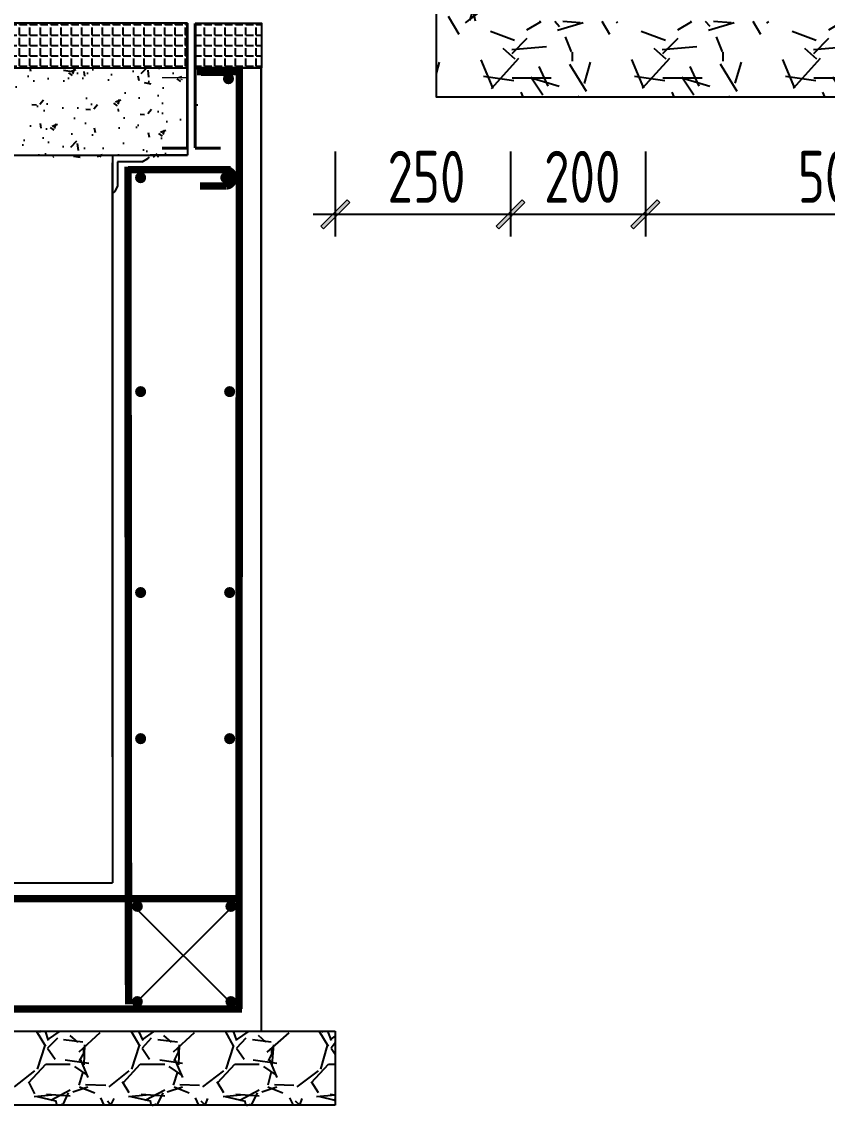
# Model space of a CAD drawing. Extents: x 2969 to 3809, y -1283 to -33.
# Drawn here: x 3582.5 to 3636.8, y -539.2 to -466.2 of the extents above; entities that cross this region are included whole.
import ezdxf
from ezdxf.enums import TextEntityAlignment as Align

# ---------------------------------------------------------------- set-up
doc = ezdxf.new("R2010")
doc.units = 0
doc.header["$LTSCALE"] = 10
for name, color, linetype in [('图层 1', 7, 'Continuous'), ('填充', 8, 'Continuous'), ('尺寸标注', 1, 'Continuous'), ('轮廓', 7, 'Continuous'), ('钢筋', 4, 'Continuous')]:
    doc.layers.add(name, color=color, linetype=linetype)
doc.styles.add('GJ', font='tssdeng.shx', dxfattribs={"width": 0.75, "bigfont": 'hztxt.shx'})

# ---------------------------------------------------------------- blocks, each defined once
blk = doc.blocks.new('K-建筑标记')
at = {"lineweight": 5}
blk.add_hatch(color=256, dxfattribs=at).paths.add_polyline_path([(0.972, 0.795), (0.795, 0.972), (-0.972, -0.795), (-0.795, -0.972)])
blk.add_lwpolyline([(-0.795, -0.972), (-0.972, -0.795), (0.795, 0.972), (0.972, 0.795)], close=True, dxfattribs=at)
blk.add_lwpolyline([(0.088, -0.088), (-0.088, 0.088)], dxfattribs=at)

msp = doc.modelspace()

# ---------------------------------------------------------------- hatches: boundary and pattern name
at = {"layer": '填充'}
h = msp.add_hatch(dxfattribs=at)
h.set_pattern_fill('GRAVEL', color=256, scale=0.4, style=0)
h.set_pattern_definition([(228.0128, (-231445.0607, -63903.48225), (-81.2800690636, -91.440112358), [1.366884, -135.322]), (184.9697, (-231445.97514, -63904.49825), (121.9201972247, 10.15992830155), [2.34562, -232.216]), (132.5104, (-231448.31194, -63904.70145), (101.5999260733, -111.7601091698), [1.653928, -163.7388]), (267.2737, (-231452.27434, -63907.24145), (10.1599558833, 203.1999346135), [2.13602, -211.4656]), (292.8337, (-231452.37594, -63909.37505), (-50.800144222, 121.9200693202), [2.094536, -207.3592]), (357.2737, (-231451.56314, -63911.30545), (-203.1999346135, 10.1599558833), [2.13602, -211.4656]), (37.6942, (-231449.42954, -63911.40705), (-132.08008344496, -101.59990942794), [2.824776, -279.6524]), (72.2553, (-231447.19434, -63909.67985), (71.12014226187, 223.52006482415), [2.66688, -264.0212]), (121.4296, (-231446.38154, -63907.13985), (-81.2800209411, 132.0798446399), [2.143252, -212.182]), (175.2364, (-231447.4991, -63905.31105), (111.7599122122, -10.159904651), [2.446852, -119.8956]), (222.3974, (-231449.93754, -63905.10785), (-121.92000366896, -111.75985460255), [3.164312, -313.2672]), (138.8141, (-231442.2159, -63907.343), (-71.119954697, 60.9599062285), [1.08002, -106.9224]), (171.4692, (-231443.02874, -63906.63185), (132.0797983824, -20.3200512002), [2.054728, -203.4184]), (225, (-231445.061, -63906.327), (-2e-15, -10.15999307), [1.436836, -12.93156]), (203.1986, (-231445.772, -63905.1078), (50.800171302, 20.320089097), [0.773764, -76.6024]), (291.8014, (-231446.4831, -63905.4126), (-10.160007128, 30.480019635), [1.094264, -53.6192]), (30.9638, (-231446.0767, -63906.4286), (30.479967819, 20.320015835), [1.77728, -57.4652]), (161.5651, (-231444.5527, -63905.5142), (20.320009273, -10.15998489), [1.285148, -30.8436]), (16.3895, (-231452.37594, -63905.41265), (101.6000560559, 30.4799365999), [1.800352, -178.2352]), (70.3462, (-231450.64874, -63904.90465), (-40.6398867547, -111.7598419542), [1.510396, -149.5288]), (293.1986, (-231444.5527, -63903.4822), (-20.320089097, 50.800171302), [1.54752, -75.8288]), (343.6105, (-231443.94314, -63904.90465), (-101.6000560559, 30.4799365999), [1.800352, -178.2352]), (339.444, (-231452.3759, -63911.7118), (-50.800063057, 20.319975344), [1.73614, -85.0708]), (294.7751, (-231450.7503, -63912.32145), (-50.7998816145, 111.7599481046), [1.454688, -144.0144]), (66.8014, (-231444.4511, -63913.6422), (20.320089097, 50.800171302), [1.54752, -75.8288]), (17.354, (-231443.84154, -63912.21985), (-132.0800071274, -40.6399387024), [1.703132, -168.6096]), (69.444, (-231449.4295, -63913.6422), (-20.319975344, -50.800063057), [0.868072, -85.9392]), (101.3099, (-231445.0607, -63913.6422), (-10.159949852, 40.639869844), [0.51806, -51.288]), (165.9638, (-231445.1623, -63913.1342), (30.48002142, -10.159982416), [2.094536, -39.7962]), (186.009, (-231447.19434, -63912.62625), (101.5998501777, 10.1599762742), [1.941068, -192.1656]), (303.6901, (-231446.0767, -63907.343), (-10.160003485, 20.319980397), [1.465296, -35.16712]), (353.1572, (-231445.26394, -63908.56225), (172.7200714266, -20.3200910066), [2.558228, -253.264]), (60.9454, (-231442.7239, -63908.867), (-40.6399054633, -71.1198304433), [1.046032, -103.5576]), (90, (-231442.216, -63907.953), (-10.16, 10.16), [0.6096, -9.5504]), (120.2564, (-231447.3975, -63912.32145), (40.6399138673, -71.11996413), [1.411468, -139.7356]), (48.0128, (-231448.1087, -63911.10225), (81.2800690636, 91.440112358), [2.733772, -133.9552]), (0, (-231446.28, -63909.07), (10.16, 10.16), [2.6416, -7.5184]), (325.3048, (-231443.63834, -63909.07025), (-101.5998239638, 71.120006762), [1.60644, -159.0372]), (254.0546, (-231442.3175, -63909.9846), (-10.160025919, -40.640096813), [1.479316, -72.4868]), (207.646, (-231442.72394, -63911.40705), (-193.0399321961, -101.6000638989), [2.40858, -238.45]), (175.4261, (-231444.85754, -63912.52465), (-132.080030419, 10.1599508449), [2.548116, -252.2632]), (175.4261, (-231444.85754, -63912.52465), (-132.080030419, 10.1599508449), [2.548116, -252.2632])])
h.paths.add_polyline_path([(3664.029, -454.975), (3658.574, -454.975), (3658.574, -466.174), (3615.439, -466.174), (3615.439, -453.437), (3608.658, -446.656), (3601.587, -446.656), (3610.426, -455.495), (3610.426, -471.257), (3663.509, -471.257), (3663.509, -455.495)])
h.paths.add_polyline_path([(3664.458, -447.475), (3671.529, -447.475), (3672.348, -446.656), (3665.277, -446.656)])
h = msp.add_hatch(dxfattribs=at)
h.set_pattern_fill('ANGLE', color=256, scale=0.1, style=0)
h.set_pattern_definition([(0, (-231069.6151, -64909.9971), (0, 0.6985), [0.508, -0.1905]), (90, (-231069.6151, -64909.9971), (-0.6985, 4e-17), [0.508, -0.1905])])
h.paths.add_polyline_path([(3593.677, -469.305), (3593.677, -466.297), (3591.183, -466.297), (3568.903, -466.297), (3568.903, -469.305)])
h = msp.add_hatch(dxfattribs=at)
h.set_pattern_fill('ANGLE', color=256, scale=0.1, style=0)
h.set_pattern_definition([(0, (-231069.7467, -64909.9971), (0, 0.6985), [0.508, -0.1905]), (90, (-231069.7467, -64909.9971), (-0.6985, 4e-17), [0.508, -0.1905])])
h.paths.add_polyline_path([(3598.666, -469.305), (3598.666, -466.297), (3594.202, -466.297), (3594.202, -469.305)])
h = msp.add_hatch(dxfattribs=at)
h.set_pattern_fill('AR-CONC', color=256, scale=0.02, style=0)
h.set_pattern_definition([(50, (-231069.615, -64909.997), (3.64369338, -0.31878171), [0.381, -4.191]), (355, (-231069.615, -64909.997), (-0.70485652, 3.82113286), [0.3048, -3.3528]), (100.451, (-231069.3114, -64910.0236), (2.938850033, 3.502333756), [0.3238, -3.5618]), (46.1842, (-231069.615, -64908.981), (5.42158082, -0.84084656), [0.5715, -6.2865]), (96.6356, (-231069.1633, -64909.051), (4.74808469, 4.94851112), [0.4857, -5.3427]), (351.184, (-231069.615, -64908.981), (4.74809212, 4.94850236), [0.4572, -5.0292]), (21, (-231069.107, -64909.235), (3.032297597, -2.04531037), [0.381, -4.191]), (326, (-231069.107, -64909.235), (1.236040567, 3.68375932), [0.3048, -3.3528]), (71.4514, (-231068.8544, -64909.4055), (4.268329815, 1.638457154), [0.3238, -3.5618]), (37.5, (-231069.6151, -64909.9971), (0.061772065, 1.6911007775), [0, -3.31216, 0, -3.4036, 0, -3.3655]), (7.5, (-231069.615, -64909.997), (1.33639325, 2.003611496), [0, -1.94056, 0, -3.23596, 0, -1.2827]), (327.5, (-231070.7479, -64909.9971), (2.711811903, -0.11457488), [0, -1.27, 0, -3.9624, 0, -5.2578]), (317.5, (-231071.256, -64909.997), (2.962583628, 0.50852982), [0, -1.651, 0, -2.63144, 0, -3.7338])])
h.paths.add_polyline_path([(3593.297, -469.305), (3568.772, -469.305), (3568.772, -475.311), (3593.297, -475.311)])
at = {"layer": '钢筋'}
for points in [[(3596.822, -470.028, -1), (3596.074, -470.028, -1)], [(3590.904, -476.693, -1), (3590.155, -476.693, -1)], [(3596.639, -476.693, -1), (3595.89, -476.693, -1)], [(3590.905, -491.104, -1), (3590.157, -491.104, -1)], [(3596.9, -491.104, -1), (3596.152, -491.104, -1)], [(3590.905, -504.637, -1), (3590.157, -504.637, -1)], [(3596.9, -504.637, -1), (3596.152, -504.637, -1)], [(3590.905, -514.478, -1), (3590.157, -514.478, -1)], [(3596.9, -514.478, -1), (3596.152, -514.478, -1)], [(3589.934, -525.774, 1), (3590.682, -525.774, 1)], [(3596.239, -525.774, 1), (3596.988, -525.774, 1)], [(3589.934, -532.189, 1), (3590.682, -532.189, 1)], [(3596.239, -532.189, 1), (3596.988, -532.189, 1)]]:
    msp.add_hatch(color=256, dxfattribs=at).paths.add_polyline_path(points)

# ---------------------------------------------------------------- linework, layer by layer
at = {"layer": '图层 1', "color": 1}
for points, const_width in [([(3593.677, -466.297), (3593.677, -474.703)], 0.2), ([(3594.202, -466.297), (3594.202, -474.703)], 0.2), ([(3591.959, -469.951), (3593.677, -469.951)], 0.1), ([(3591.959, -474.703), (3593.677, -474.703)], 0.2), ([(3594.202, -474.703), (3595.921, -474.703)], 0.2)]:
    msp.add_lwpolyline(points, dxfattribs=dict(at, const_width=const_width))
at = {"layer": '填充'}
for points in [[(3584.144, -535.207), (3583.518, -534.184)], [(3583.803, -534.184), (3583.692, -534.248)], [(3584.091, -534.184), (3584.312, -534.809)], [(3584.258, -534.756), (3585.109, -534.184)], [(3590.51, -535.207), (3589.883, -534.184)], [(3590.115, -534.184), (3590.058, -534.248)], [(3590.392, -534.184), (3590.677, -534.809)], [(3590.624, -534.756), (3591.474, -534.184)], [(3596.811, -535.207), (3596.249, -534.184)], [(3596.48, -534.184), (3596.412, -534.248)], [(3596.758, -534.184), (3596.989, -534.809)], [(3596.989, -534.756), (3597.84, -534.184)], [(3603.177, -535.207), (3602.557, -534.184)], [(3602.835, -534.184), (3602.725, -534.248)], [(3603.123, -534.184), (3603.355, -534.809)], [(3584.942, -534.646), (3584.258, -535.32)], [(3586.647, -534.923), (3585.34, -534.756)], [(3586.305, -534.923), (3585.796, -534.468)], [(3587.779, -534.301), (3586.362, -535.604)], [(3591.243, -534.646), (3590.624, -535.32)], [(3593.013, -534.923), (3591.698, -534.756)], [(3592.614, -534.923), (3592.097, -534.468)], [(3594.145, -534.301), (3592.724, -535.604)], [(3597.608, -534.646), (3596.989, -535.32)], [(3599.314, -534.923), (3598.064, -534.756)], [(3598.972, -534.923), (3598.463, -534.468)], [(3600.511, -534.301), (3599.037, -535.604)], [(3603.291, -534.756), (3603.633, -534.524)], [(3603.633, -534.976), (3603.355, -535.32)], [(3583.582, -536.742), (3584.091, -535.154)], [(3584.258, -535.32), (3584.767, -536.06)], [(3586.415, -536.169), (3586.757, -535.604)], [(3586.757, -535.097), (3586.704, -536.457)], [(3586.704, -535.661), (3586.704, -535.32)], [(3589.937, -536.742), (3590.457, -535.154)], [(3590.624, -535.32), (3591.133, -536.06)], [(3592.781, -536.169), (3593.07, -535.604)], [(3593.123, -535.097), (3593.07, -536.457)], [(3593.07, -535.661), (3593.07, -535.32)], [(3596.302, -536.742), (3596.811, -535.154)], [(3596.989, -535.32), (3597.498, -536.06)], [(3599.147, -536.169), (3599.424, -535.604)], [(3599.489, -535.097), (3599.371, -536.457)], [(3599.371, -535.661), (3599.371, -535.32)], [(3602.668, -536.742), (3603.123, -535.154)], [(3603.355, -535.32), (3603.633, -535.718)], [(3583.005, -537.647), (3584.144, -536.4)], [(3584.144, -536.4), (3585.796, -536.4)], [(3585.451, -536.113), (3587.046, -536.344)], [(3586.472, -536.113), (3586.981, -537.306)], [(3589.371, -537.647), (3590.51, -536.4)], [(3590.51, -536.4), (3592.162, -536.4)], [(3591.816, -536.113), (3593.347, -536.344)], [(3592.838, -536.113), (3593.347, -537.306)], [(3595.736, -537.647), (3596.875, -536.4)], [(3596.875, -536.4), (3598.516, -536.4)], [(3598.117, -536.113), (3599.713, -536.344)], [(3599.204, -536.113), (3599.713, -537.306)], [(3602.048, -537.647), (3603.177, -536.4)], [(3603.177, -536.4), (3603.633, -536.4)], [(3582.044, -537.928), (3583.404, -536.855)], [(3586.073, -536.567), (3586.924, -537.14)], [(3586.647, -536.909), (3586.362, -537.814)], [(3588.41, -537.928), (3589.77, -536.855)], [(3592.439, -536.567), (3593.29, -537.14)], [(3593.013, -536.909), (3592.724, -537.814)], [(3594.711, -537.928), (3596.135, -536.855)], [(3598.805, -536.567), (3599.656, -537.14)], [(3599.314, -536.909), (3599.09, -537.814)], [(3601.077, -537.928), (3602.5, -536.855)], [(3583.404, -538.39), (3583.005, -537.594)], [(3586.814, -537.761), (3588.178, -537.814)], [(3589.77, -538.325), (3589.318, -537.594)], [(3593.18, -537.761), (3594.487, -537.814)], [(3596.135, -538.325), (3595.683, -537.594)], [(3599.546, -537.761), (3600.852, -537.814)], [(3602.5, -538.325), (3602.048, -537.594)], [(3584.543, -538.5), (3583.351, -538.61)], [(3584.824, -538.898), (3583.582, -538.61)], [(3585.796, -538.557), (3584.201, -538.443)], [(3585.796, -538.557), (3584.201, -538.443)], [(3585.796, -538.159), (3584.49, -538.841)], [(3585.287, -539.174), (3585.675, -538.325)], [(3585.963, -538.269), (3586.981, -537.928)], [(3586.415, -537.928), (3587.445, -538.325)], [(3590.909, -538.5), (3589.716, -538.61)], [(3591.19, -538.898), (3589.883, -538.61)], [(3592.162, -538.557), (3590.567, -538.443)], [(3592.162, -538.557), (3590.567, -538.443)], [(3592.162, -538.159), (3590.844, -538.841)], [(3591.641, -539.174), (3592.04, -538.325)], [(3592.329, -538.269), (3593.347, -537.928)], [(3592.781, -537.928), (3593.799, -538.325)], [(3597.267, -538.5), (3596.082, -538.61)], [(3597.498, -538.898), (3596.249, -538.61)], [(3598.516, -538.557), (3596.932, -538.443)], [(3598.516, -538.557), (3596.932, -538.443)], [(3598.516, -538.159), (3597.21, -538.841)], [(3598.007, -539.174), (3598.406, -538.325)], [(3598.695, -538.269), (3599.713, -537.928)], [(3599.09, -537.928), (3600.112, -538.325)], [(3603.633, -538.5), (3602.383, -538.61)], [(3603.633, -538.841), (3602.611, -538.61)], [(3603.633, -538.5), (3603.291, -538.443)], [(3603.633, -538.5), (3603.291, -538.443)], [(3584.889, -539.117), (3584.824, -538.841)], [(3584.999, -539.174), (3584.942, -539.174)], [(3585.166, -539.065), (3585.219, -539.174)], [(3587.832, -538.667), (3588.064, -539.174)], [(3588.52, -539.174), (3588.296, -538.898)], [(3588.52, -539.174), (3588.752, -538.72)], [(3591.243, -539.117), (3591.19, -538.841)], [(3591.307, -539.174), (3591.364, -539.174)], [(3591.474, -539.065), (3591.585, -539.174)], [(3594.198, -538.667), (3594.43, -539.174)], [(3594.886, -539.174), (3594.597, -538.898)], [(3594.886, -539.174), (3595.053, -538.72)], [(3597.608, -539.117), (3597.551, -538.841)], [(3597.665, -539.174), (3597.719, -539.174)], [(3597.84, -539.065), (3597.897, -539.174)], [(3600.564, -538.667), (3600.795, -539.174)], [(3601.251, -539.174), (3600.963, -538.898)], [(3601.251, -539.174), (3601.418, -538.72)], [(3603.633, -538.777), (3603.522, -538.841)]]:
    msp.add_lwpolyline(points, dxfattribs=at)
at = {"layer": '尺寸标注'}
for points in [[(3603.643, -474.933), (3603.643, -480.656)], [(3615.439, -474.933), (3615.439, -480.656)], [(3624.526, -474.933), (3624.526, -480.656)], [(3602.143, -479.156), (3658.503, -479.156), (3671.792, -479.156)]]:
    msp.add_lwpolyline(points, dxfattribs=at)
at = {"layer": '轮廓'}
for points in [[(3586.727, -446.625), (3601.587, -446.625), (3610.426, -455.495), (3610.426, -471.257), (3663.509, -471.257), (3663.509, -455.495), (3664.029, -454.975)], [(3591.183, -466.297), (3568.903, -466.297)], [(3593.677, -466.297), (3591.183, -466.297)], [(3593.677, -466.297), (3593.677, -475.181)], [(3594.202, -466.297), (3598.666, -466.297), (3598.666, -469.305), (3594.202, -469.305)], [(3568.903, -469.305), (3593.677, -469.305)], [(3594.145, -469.305), (3594.198, -469.305)], [(3598.638, -469.305), (3594.145, -469.305)], [(3594.145, -469.305), (3598.638, -469.305)], [(3598.638, -530.724), (3598.638, -469.171)], [(3598.638, -469.171), (3598.638, -534.184)], [(3598.638, -469.305), (3598.695, -469.305)], [(3594.255, -471.778), (3594.255, -469.337)], [(3594.255, -469.337), (3596.701, -469.337)], [(3596.249, -469.792), (3594.597, -469.792)], [(3596.249, -469.792), (3596.644, -469.568)], [(3596.644, -469.568), (3596.701, -469.458)], [(3596.701, -469.458), (3596.701, -469.337)], [(3594.255, -471.778), (3594.377, -471.778)], [(3568.903, -475.181), (3593.677, -475.181)], [(3588.63, -475.181), (3588.63, -524.198)], [(3588.63, -515.691), (3588.63, -475.7)], [(3590.624, -475.632), (3588.972, -475.632)], [(3588.972, -475.632), (3588.972, -477.28)], [(3590.624, -475.632), (3591.022, -475.412)], [(3591.022, -475.412), (3591.133, -475.302)], [(3593.677, -475.181), (3591.183, -475.181)], [(3593.677, -475.181), (3591.447, -475.181)], [(3588.809, -477.621), (3588.972, -477.28)], [(3588.63, -477.678), (3588.752, -477.678)], [(3588.752, -477.678), (3588.809, -477.621)], [(3443.065, -524.198), (3588.63, -524.198)], [(3428.062, -534.184), (3603.633, -534.184)], [(3603.633, -534.184), (3603.633, -539.174)], [(3603.633, -539.174), (3428.062, -539.174)]]:
    msp.add_lwpolyline(points, dxfattribs=at)
at = {"layer": '轮廓', "color": 3}
msp.add_lwpolyline([(3603.633, -534.184), (3603.633, -539.174)], dxfattribs=at)
at = {"layer": '钢筋', "const_width": 0.5}
for points in [[(3597.149, -532.691), (3597.181, -469.546), (3594.323, -469.546)], [(3589.676, -475.961), (3589.718, -532.368)], [(3596.59, -476.161), (3589.676, -476.161)], [(3594.524, -477.254), (3596.326, -477.254)], [(3434.306, -525.283), (3597.362, -525.26)], [(3434.306, -532.714), (3597.362, -532.691)]]:
    msp.add_lwpolyline(points, dxfattribs=at)
msp.add_lwpolyline([(3596.326, -476.161, -0.867631), (3596.326, -477.254)], format="xyb", dxfattribs=at)
at = {"layer": '钢筋'}
for points in [[(3590.168, -525.843), (3596.811, -532.482)], [(3596.644, -525.843), (3590.168, -532.315)]]:
    msp.add_lwpolyline(points, dxfattribs=at)

# ---------------------------------------------------------------- block references
at = {"layer": '尺寸标注'}
for p in [(3603.643, -479.156), (3615.439, -479.156), (3624.526, -479.156)]:
    msp.add_blockref('K-建筑标记', p, dxfattribs=at)

# ---------------------------------------------------------------- texts
at = {"layer": '尺寸标注', "style": 'GJ', "width": 0.75}
for s, p in [('250', (3609.782, -478.384)), ('200', (3620.274, -478.384)), ('500', (3637.416, -478.384))]:
    msp.add_text(s, height=3.5, dxfattribs=at).set_placement(p, align=Align.CENTER)

doc.saveas('drawing.dxf')
